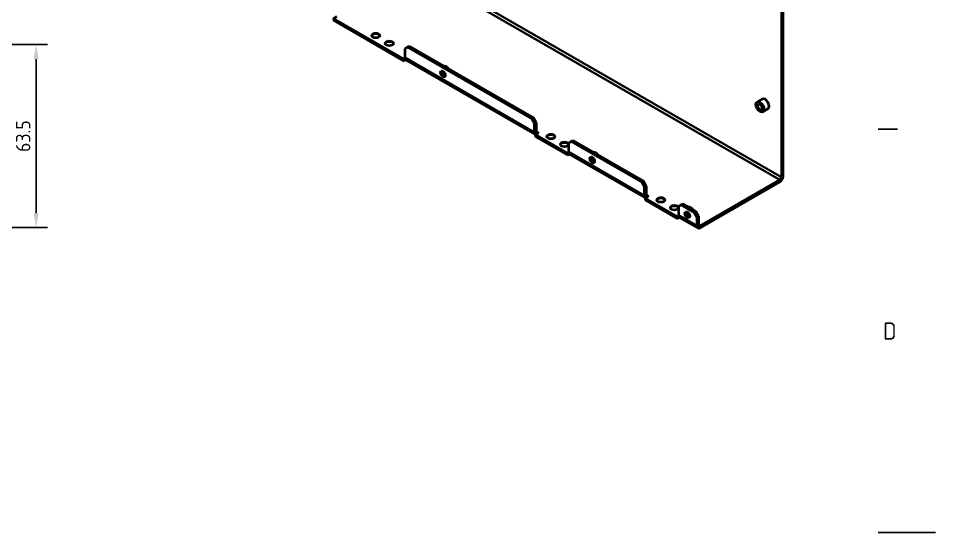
# Model space of a CAD drawing. Header units: millimetres. Extents: x 0 to 1188, y 0 to 840.
# Drawn here: x 869.5 to 1188, y 420 to 598.4 of the extents above; entities that cross this region are included whole.
import ezdxf

# ---------------------------------------------------------------- set-up
doc = ezdxf.new("R2010")
doc.units = ezdxf.units.MM
doc.header["$LTSCALE"] = 2
doc.layers.get('0').update_dxf_attribs({"color": 3, "lineweight": 25})
for name, color, linetype, lineweight in [('가시적인 것(ISO)', 3, 'Continuous', 40), ('가시적인 좁은 것(ISO)', 3, 'Continuous', 35), ('경계(ISO)', 7, 'Continuous', 25), ('치수(ISO)', 2, 'Continuous', 25)]:
    doc.layers.add(name, color=color, linetype=linetype, lineweight=lineweight)
doc.styles.add('문자 텍스트_PSTEK_POSCO', font='isocp.shx')
doc.styles.add('치수 텍스트_PSTEK_POSCO', font='isocp.shx')
doc.dimstyles.new('치수_PSTEK_POSCO', dxfattribs={"dimscale": 2, "dimtxt": 2.5, "dimasz": 2.5, "dimexe": 2, "dimexo": 2.5, "dimgap": 1, "dimtad": 1, "dimrnd": 1e-08, "dimdsep": 46, "dimtxsty": '치수 텍스트_PSTEK_POSCO', "dimcen": 0.09, "dimdle": 10, "dimclrd": 7, "dimclre": 7, "dimclrt": 2, "dimadec": 1, "dimazin": 2, "dimtfac": 1, "dimtmove": 0, "dimatfit": 3, "dimfxl": 0, "dimtolj": 1, "dimlwd": -1, "dimlwe": -1, "dimarcsym": 0})

# ---------------------------------------------------------------- blocks, each defined once
blk = doc.blocks.new('경계 Default Border')
at = {"layer": '경계(ISO)'}
blk.add_line((584, 280), (587.4, 280), dxfattribs=at)
at = {"layer": '경계(ISO)', "flags": 128}
blk.add_lwpolyline([(594, 210), (584, 210)], dxfattribs=at)
at = {"layer": '경계(ISO)', "color": 2, "insert": (584.88, 243.47), "char_height": 3, "attachment_point": 7, "style": '문자 텍스트_PSTEK_POSCO'}
blk.add_mtext('D', dxfattribs=at)
blk = doc.blocks.new('*D68')
at = {"layer": 'Defpoints', "color": 0}
for p in [(845.49, 589.31), (845.49, 525.81), (875.66, 525.81)]:
    blk.add_point(p, dxfattribs=at)
at = {"layer": '치수(ISO)', "color": 7}
for p, q in [((850.49, 589.31), (879.66, 589.31)), ((875.66, 584.31), (875.66, 530.81)), ((850.49, 525.81), (879.66, 525.81))]:
    blk.add_line(p, q, dxfattribs=at)
for points in [[(874.83, 584.31), (876.49, 584.31), (875.66, 589.31)], [(874.83, 530.81), (876.49, 530.81), (875.66, 525.81)]]:
    blk.add_solid(points, dxfattribs=at)
at = {"layer": '치수(ISO)', "color": 2, "insert": (871.16, 552.05), "char_height": 5, "attachment_point": 4, "rotation": 90, "style": '치수 텍스트_PSTEK_POSCO'}
blk.add_mtext('\\A1;63.5', dxfattribs=at)

msp = doc.modelspace()

# ---------------------------------------------------------------- linework, layer by layer
at = {"layer": '가시적인 것(ISO)'}
for p, q in [((1134.445, 636.101), (1134.445, 543.336)), ((1135.01, 543.662), (1135.01, 636.426)), ((980.107, 599.038), (978.975, 598.387)), ((978.975, 598.387), (978.975, 597.733)), ((1003.488, 584.27), (978.975, 598.387)), ((978.975, 597.733), (1003.488, 583.616)), ((1003.724, 587.841), (1004.667, 588.388)), ((1003.724, 587.841), (1003.724, 584.789)), ((1004.667, 588.388), (1005.233, 588.714)), ((1004.667, 588.388), (1047.8, 563.549)), ((1005.233, 588.714), (1048.366, 563.875)), ((1003.774, 584.435), (1003.488, 584.27)), ((1003.488, 583.616), (1003.488, 584.27)), ((1004.152, 583.999), (1003.488, 583.616)), ((1049.075, 558.13), (1004.057, 584.054)), ((1127.806, 570.426), (1126.015, 569.395)), ((1129.769, 567.018), (1127.978, 565.986)), ((1048.366, 563.875), (1047.8, 563.549)), ((1049.309, 562.242), (1048.366, 563.875)), ((1047.8, 563.549), (1048.743, 561.916)), ((1048.743, 561.916), (1049.309, 562.242)), ((1048.743, 558.864), (1048.743, 561.916)), ((1049.309, 562.242), (1049.309, 559.19)), ((1050.11, 558.726), (1048.979, 558.074)), ((1048.979, 558.074), (1048.979, 557.42)), ((1060.293, 551.559), (1048.979, 558.074)), ((1048.979, 557.42), (1060.293, 550.905)), ((1049.875, 558.59), (1049.875, 558.861)), ((1049.875, 558.861), (1050.11, 558.726)), ((1060.528, 555.13), (1061.471, 555.677)), ((1060.528, 555.13), (1060.528, 552.077)), ((1061.471, 555.677), (1062.037, 556.002)), ((1061.471, 555.677), (1085.984, 541.561)), ((1062.037, 556.002), (1086.55, 541.886)), ((1060.578, 551.723), (1060.293, 551.559)), ((1060.293, 550.905), (1060.293, 551.559)), ((1060.957, 551.287), (1060.293, 550.905)), ((1087.259, 536.141), (1060.861, 551.342)), ((1086.55, 541.886), (1085.984, 541.561)), ((1085.984, 541.561), (1086.927, 539.928)), ((1087.493, 540.253), (1086.55, 541.886)), ((1106.207, 526.422), (1133.879, 542.356)), ((1106.207, 525.767), (1133.879, 541.702)), ((1086.927, 539.928), (1087.493, 540.253)), ((1086.927, 536.875), (1086.927, 539.928)), ((1087.493, 540.253), (1087.493, 537.201)), ((1088.294, 536.737), (1087.163, 536.086)), ((1087.163, 536.086), (1087.163, 535.432)), ((1098.476, 529.57), (1087.163, 536.086)), ((1087.163, 535.432), (1098.476, 528.916)), ((1088.058, 536.601), (1088.058, 536.873)), ((1088.058, 536.873), (1088.294, 536.737)), ((1098.712, 533.141), (1099.655, 533.688)), ((1098.712, 533.141), (1098.712, 530.089)), ((1099.655, 533.688), (1100.221, 534.014)), ((1099.655, 533.688), (1104.133, 531.109)), ((1100.221, 534.014), (1104.699, 531.435)), ((1098.762, 529.735), (1098.476, 529.57)), ((1098.476, 528.916), (1098.476, 529.57)), ((1099.14, 529.299), (1098.476, 528.916)), ((1105.409, 525.689), (1099.045, 529.354)), ((1104.699, 531.435), (1104.133, 531.109)), ((1104.133, 531.109), (1105.076, 529.476)), ((1105.642, 529.802), (1104.699, 531.435)), ((1105.076, 529.476), (1105.642, 529.802)), ((1105.076, 529.476), (1105.076, 526.424)), ((1105.642, 529.802), (1105.642, 526.75))]:
    msp.add_line(p, q, dxfattribs=at)
for centre, major_axis, ratio in [((993.589, 592.414), (1.4, 0), 0.5758617), ((998.303, 589.7), (1.4, 0), 0.5758617), ((1016.923, 579.15), (-0.582, 1.011), 0.5780931), ((1126.996, 567.691), (-0.981, 1.704), 0.5780931), ((1126.996, 567.691), (-0.539, 0.936), 0.5780931), ((1054.4, 557.396), (1.4, 0), 0.5758617), ((1059.114, 554.681), (1.4, 0), 0.5758617), ((1068.778, 549.289), (-0.582, 1.011), 0.5780931), ((1092.584, 535.407), (1.4, 0), 0.5758617), ((1097.298, 532.692), (1.4, 0), 0.5758617), ((1101.776, 530.286), (-0.582, 1.011), 0.5780931)]:
    msp.add_ellipse(centre, major_axis=major_axis, ratio=ratio, dxfattribs=at)
for centre, major_axis, ratio, start_param, end_param in [((993.589, 592.387), (1.4, 0), 0.5758617, 0.0169019, 3.1246907), ((993.589, 591.76), (-2.167, 0), 0.5758617, 4.1223757, 5.3024022), ((998.303, 589.672), (1.4, 0), 0.5758617, 0.0169019, 3.1246907), ((998.303, 589.046), (-2.167, 0), 0.5758617, 4.1223757, 5.3024022), ((1004.855, 585.44), (-0.798, -1.387), 0.5780931, 5.4958534, 6.2831853), ((1017.489, 579.476), (0.582, -1.011), 0.5780931, 3.6467422, 5.7780357), ((1017.489, 579.476), (0.409, -0.71), 0.5780931, 3.4635916, 5.9611863), ((1018.196, 579.883), (-1.048, 1.82), 0.5780931, 4.8487384, 6.1507033), ((1128.788, 568.722), (-0.981, 1.704), 0.5780931, 3.1415927, 6.2831853), ((1049.875, 559.515), (-0.798, -1.387), 0.5780931, 5.4958534, 6.2818491), ((1049.875, 559.515), (-0.399, -0.693), 0.5780931, 5.4958534, 7.0666498), ((1054.4, 557.368), (1.4, 0), 0.5758617, 0.0169019, 3.1246907), ((1054.4, 556.741), (-2.167, 0), 0.5758617, 4.1223757, 5.3024022), ((1059.114, 554.654), (1.4, 0), 0.5758617, 0.0169019, 3.1246907), ((1059.114, 554.027), (-2.167, 0), 0.5758617, 4.1223757, 5.3024022), ((1061.66, 552.729), (-0.798, -1.387), 0.5780931, 5.4958534, 6.2831853), ((1070.051, 550.022), (-1.048, 1.82), 0.5780931, 4.8487384, 6.1507033), ((1069.344, 549.615), (0.582, -1.011), 0.5780931, 3.6467422, 5.7780357), ((1069.344, 549.615), (0.409, -0.71), 0.5780931, 3.4635916, 5.9611863), ((1133.879, 543.01), (0.798, 1.387), 0.5780931, 3.9250571, 5.4958534), ((1133.879, 543.01), (0.399, 0.693), 0.5780931, 3.9250571, 5.4958534), ((1088.058, 537.527), (-0.798, -1.387), 0.5780931, 5.4958534, 6.2818491), ((1088.058, 537.527), (-0.399, -0.693), 0.5780931, 5.4958534, 7.0666498), ((1092.584, 535.38), (1.4, 0), 0.5758617, 0.0169019, 3.1246907), ((1092.584, 534.753), (-2.167, 0), 0.5758617, 4.1223757, 5.3024022), ((1097.298, 532.665), (1.4, 0), 0.5758617, 0.0169019, 3.1246907), ((1097.298, 532.038), (-2.167, 0), 0.5758617, 4.1223757, 5.3024022), ((1103.049, 531.019), (-1.048, 1.82), 0.5780931, 4.8487384, 6.1507033), ((1099.843, 530.74), (-0.798, -1.387), 0.5780931, 5.4958534, 6.2831853), ((1102.342, 530.612), (0.582, -1.011), 0.5780931, 3.6467422, 5.7780357), ((1102.342, 530.612), (0.409, -0.71), 0.5780931, 3.4635916, 5.9611863), ((1106.207, 527.076), (-0.798, -1.387), 0.5780931, 5.4958534, 7.0666498), ((1106.207, 527.076), (-0.399, -0.693), 0.5780931, 5.4958534, 7.0666498)]:
    msp.add_ellipse(centre, major_axis=major_axis, ratio=ratio, start_param=start_param, end_param=end_param, dxfattribs=at)
at = {"layer": '가시적인 좁은 것(ISO)'}
for p, q in [((1133.879, 542.356), (900.722, 676.622)), ((901.288, 677.602), (1134.445, 543.336)), ((1003.724, 584.789), (1048.743, 558.864)), ((1049.309, 559.187), (1049.875, 558.861)), ((1060.528, 552.077), (1086.927, 536.875)), ((1133.879, 541.702), (1133.879, 542.356)), ((1134.445, 543.336), (1135.01, 543.662)), ((1087.493, 537.199), (1088.058, 536.873)), ((1098.712, 530.089), (1105.076, 526.424)), ((1105.076, 526.424), (1105.642, 526.75)), ((1105.642, 526.747), (1106.207, 526.422)), ((1106.207, 526.422), (1106.207, 525.767))]:
    msp.add_line(p, q, dxfattribs=at)

# ---------------------------------------------------------------- block references
at = {"xscale": 2, "yscale": 2, "zscale": 2}
msp.add_blockref('경계 Default Border', (0, 0), dxfattribs=at)

# ---------------------------------------------------------------- dimensions: what is measured, and where the dimension line sits
at = {"layer": '치수(ISO)', "color": 7}
dim = msp.add_linear_dim(base=(875.661, 525.805), p1=(845.492, 589.305), p2=(845.492, 525.805), angle=90, dimstyle='치수_PSTEK_POSCO', override={"dimdec": 2, "dimtp": 0, "dimtm": 0, "dimtdec": 2, "dimtofl": 0, "dimatfit": 1}, dxfattribs=at)
dim.commit()
dim.dimension.update_dxf_attribs({"geometry": '*D68', "text_midpoint": (875.661, 557.555), "dimtype": 160})

doc.saveas('drawing.dxf')
